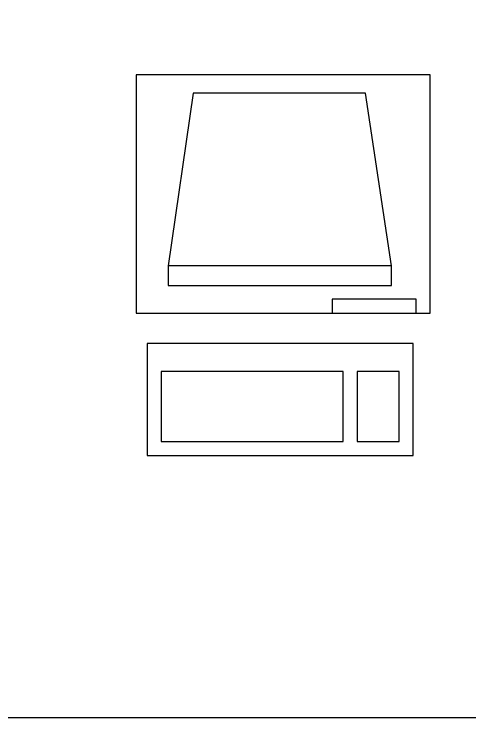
# Model space of a CAD drawing. Header units: millimetres. Extents: x 1474 to 2240, y 2278 to 2630.
# Drawn here: x 2237.439 to 2238.295, y 2601.843 to 2603.165 of the extents above; entities that cross this region are included whole.
import ezdxf

# ---------------------------------------------------------------- set-up
doc = ezdxf.new("R2010")
doc.units = ezdxf.units.MM

# ---------------------------------------------------------------- blocks, each defined once
blk = doc.blocks.new('computer-3')
at = {"color": 0, "linetype": 'ByBlock'}
for p, q in [((0, 0), (-0.5526, 0)), ((-0.5526, 0), (-0.5526, -0.4474)), ((0, -0.4474), (0, 0)), ((-0.4452, -0.0342), (-0.4927, -0.3583)), ((-0.1216, -0.0342), (-0.4452, -0.0342)), ((-0.0727, -0.3583), (-0.1216, -0.0342)), ((-0.0727, -0.3583), (-0.4927, -0.3583)), ((-0.4927, -0.3583), (-0.4927, -0.3955)), ((-0.0727, -0.3955), (-0.0727, -0.3583)), ((-0.4927, -0.3955), (-0.0727, -0.3955)), ((-0.0263, -0.4211), (-0.1842, -0.4211)), ((-0.1842, -0.4211), (-0.1842, -0.4474)), ((-0.0263, -0.4474), (-0.0263, -0.4211)), ((-0.5526, -0.4474), (0, -0.4474)), ((-0.0321, -0.5041), (-0.5321, -0.5041)), ((-0.5321, -0.5041), (-0.5321, -0.7146)), ((-0.0321, -0.7146), (-0.0321, -0.5041)), ((-0.1637, -0.5567), (-0.5058, -0.5567)), ((-0.5058, -0.5567), (-0.5058, -0.6883)), ((-0.1637, -0.6883), (-0.1637, -0.5567)), ((-0.1373, -0.5567), (-0.1373, -0.6883)), ((-0.0584, -0.5567), (-0.1373, -0.5567)), ((-0.0584, -0.6883), (-0.0584, -0.5567)), ((-0.5058, -0.6883), (-0.1637, -0.6883)), ((-0.1373, -0.6883), (-0.0584, -0.6883)), ((-0.5321, -0.7146), (-0.0321, -0.7146))]:
    blk.add_line(p, q, dxfattribs=at)

msp = doc.modelspace()

# ---------------------------------------------------------------- linework, layer by layer
msp.add_lwpolyline([(2222.5811, 2616.4813), (2239.7813, 2616.4813), (2239.7813, 2601.8434), (2222.5811, 2601.8434)], close=True)

# ---------------------------------------------------------------- block references
msp.add_blockref('computer-3', (2238.2207, 2603.051))

doc.saveas('drawing.dxf')
